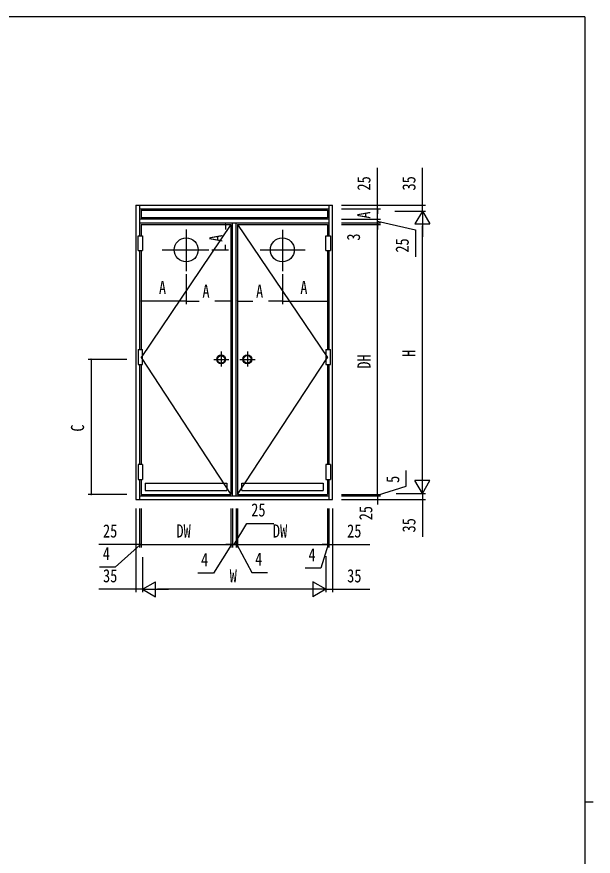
# Model space of a CAD drawing. Units: millimetres, scale not verified. Extents: x -397 to 397, y -282 to 282.
# Drawn here: x 186.3 to 378.9, y -1.4 to 279.3 of the extents above; entities that cross this region are included whole.
import ezdxf
from ezdxf.enums import TextEntityAlignment as Align

# ---------------------------------------------------------------- set-up
doc = ezdxf.new("R2010")
doc.units = ezdxf.units.MM
doc.header["$LTSCALE"] = 2
for name, color, linetype in [('0-5_YKK_A1', 4, 'Continuous'), ('0-6_YKK_D', 6, 'Continuous'), ('0-7_YKK_ZWAK', 7, 'Continuous')]:
    doc.layers.add(name, color=color, linetype=linetype)
doc.styles.add('ＭＳ ゴシック', font='')
doc.styles.get('ＭＳ ゴシック').set_extended_font_data('MS Gothic')

msp = doc.modelspace()

# ---------------------------------------------------------------- linework, layer by layer
at = {"layer": '0-5_YKK_A1'}
for p, q in [((226.071, 216.356), (291.821, 216.356)), ((226.071, 216.356), (226.071, 117.856)), ((227.321, 216.356), (227.321, 206.106)), ((290.571, 216.356), (290.571, 206.106)), ((291.821, 117.856), (291.821, 216.356)), ((227.321, 215.106), (290.571, 215.106)), ((227.821, 214.606), (227.821, 212.106)), ((227.821, 214.606), (290.071, 214.606)), ((290.071, 214.606), (290.071, 212.106)), ((290.571, 211.606), (227.321, 211.606)), ((290.071, 212.106), (227.821, 212.106)), ((227.321, 210.356), (290.571, 210.356)), ((257.821, 209.856), (227.821, 165.356)), ((227.821, 209.856), (257.821, 209.856)), ((227.821, 209.856), (227.821, 206.106)), ((242.823, 208.142), (242.823, 194.256)), ((257.821, 209.856), (257.821, 119.606)), ((258.321, 119.106), (258.321, 210.356)), ((259.571, 119.106), (259.571, 210.356)), ((260.071, 209.856), (290.071, 165.356)), ((260.071, 209.856), (290.071, 209.856)), ((260.071, 209.856), (260.071, 119.606)), ((275.068, 208.07), (275.068, 194.256)), ((290.071, 209.856), (290.071, 206.106)), ((228.321, 206.106), (228.321, 201.106)), ((289.571, 201.106), (289.571, 206.106)), ((289.571, 206.106), (291.071, 206.106)), ((291.071, 206.106), (291.071, 201.106)), ((226.821, 201.106), (228.321, 201.106)), ((227.321, 201.106), (227.321, 168.031)), ((227.821, 201.106), (227.821, 168.031)), ((234.851, 201.406), (250.392, 201.406)), ((267.595, 201.406), (282.691, 201.406)), ((289.571, 201.106), (291.071, 201.106)), ((290.071, 201.106), (290.071, 168.031)), ((290.571, 201.106), (290.571, 168.031)), ((226.821, 168.031), (228.321, 168.031)), ((228.321, 163.031), (228.321, 168.031)), ((254.566, 167.414), (254.566, 162.36)), ((263.316, 167.414), (263.316, 162.36)), ((289.571, 168.031), (289.571, 163.031)), ((289.571, 168.031), (291.071, 168.031)), ((291.071, 163.031), (291.071, 168.031)), ((227.321, 163.031), (227.321, 129.606)), ((227.821, 165.356), (227.7, 165.356)), ((227.821, 165.356), (257.821, 119.606)), ((227.821, 163.031), (227.821, 129.606)), ((252.085, 164.731), (257.14, 164.731)), ((260.071, 119.606), (290.071, 165.356)), ((260.835, 164.731), (265.89, 164.731)), ((289.571, 163.031), (291.071, 163.031)), ((290.071, 165.356), (290.239, 165.356)), ((290.071, 163.031), (290.071, 129.606)), ((290.571, 163.031), (290.571, 129.606)), ((226.821, 129.606), (226.821, 124.606)), ((228.321, 129.606), (226.821, 129.606)), ((228.321, 129.606), (228.321, 124.606)), ((289.571, 129.606), (289.571, 124.606)), ((291.071, 129.606), (289.571, 129.606)), ((291.071, 129.606), (291.071, 124.606)), ((226.821, 124.606), (228.321, 124.606)), ((227.321, 124.606), (227.321, 117.856)), ((227.821, 124.606), (227.821, 119.606)), ((289.571, 124.606), (291.071, 124.606)), ((290.071, 124.606), (290.071, 119.606)), ((290.571, 124.606), (290.571, 117.856)), ((229.196, 123.356), (229.196, 120.856)), ((229.196, 123.356), (256.446, 123.356)), ((229.196, 123.305), (229.247, 123.356)), ((229.196, 120.856), (256.446, 120.856)), ((256.394, 123.356), (256.446, 123.305)), ((256.446, 123.356), (256.446, 120.856)), ((261.446, 123.356), (288.696, 123.356)), ((261.446, 120.856), (261.446, 123.356)), ((261.446, 123.305), (261.497, 123.356)), ((261.446, 120.856), (288.696, 120.856)), ((288.644, 123.356), (288.696, 123.305)), ((288.696, 123.356), (288.696, 120.856)), ((227.321, 119.106), (290.571, 119.106)), ((227.821, 119.606), (257.821, 119.606)), ((260.071, 119.606), (290.071, 119.606)), ((226.071, 117.856), (291.821, 117.856))]:
    msp.add_line(p, q, dxfattribs=at)
for points in [[(226.821, 201.106), (226.821, 206.106), (228.321, 206.106)], [(226.821, 168.031), (226.821, 163.031), (228.321, 163.031)]]:
    msp.add_lwpolyline(points, dxfattribs=at)
for centre, radius in [((242.888, 201.356), 4), ((275.003, 201.356), 4), ((254.566, 164.731), 1.5), ((254.566, 164.731), 1.25), ((263.316, 164.731), 1.5), ((263.316, 164.731), 1.25)]:
    msp.add_circle(centre, radius, dxfattribs=at)
at = {"layer": '0-6_YKK_D'}
for p, q in [((321.821, 216.356), (321.821, 228.796)), ((294.821, 216.356), (322.821, 216.356)), ((305.821, 216.356), (305.772, 216.356)), ((321.821, 214.356), (321.821, 216.356)), ((294.821, 215.106), (307.772, 215.106)), ((298.296, 215.106), (307.772, 215.106)), ((306.772, 215.106), (306.772, 213.406)), ((306.772, 211.606), (306.772, 215.106)), ((312.627, 214.356), (322.821, 214.356)), ((321.821, 214.356), (319.321, 210.026)), ((321.821, 214.356), (321.821, 205.696)), ((321.821, 214.356), (324.321, 210.026)), ((294.821, 211.606), (307.772, 211.606)), ((298.296, 211.606), (307.772, 211.606)), ((306.772, 211.606), (306.772, 213.306)), ((306.772, 210.356), (306.772, 211.606)), ((306.772, 210.356), (306.772, 211.606)), ((306.772, 210.981), (319.566, 208.035)), ((256.046, 209.856), (256.046, 208.204)), ((294.821, 210.356), (307.772, 210.356)), ((294.821, 209.856), (307.821, 209.856)), ((298.296, 210.356), (307.772, 210.356)), ((298.296, 209.856), (307.772, 209.856)), ((306.772, 210.356), (306.772, 208.656)), ((306.772, 209.856), (306.772, 208.156)), ((306.821, 119.606), (306.821, 209.856)), ((319.321, 210.026), (324.321, 210.026)), ((319.566, 208.035), (319.566, 198.995)), ((321.821, 124.856), (321.821, 209.356)), ((256.046, 201.406), (256.046, 203.004)), ((251.392, 201.406), (257.046, 201.406)), ((242.823, 193.256), (242.823, 183.256)), ((242.823, 193.256), (242.823, 183.256)), ((275.068, 193.256), (275.068, 183.256)), ((275.068, 193.256), (275.068, 183.256)), ((242.823, 184.256), (227.821, 184.256)), ((242.823, 184.256), (247.259, 184.256)), ((257.821, 184.256), (252.459, 184.256)), ((260.071, 184.256), (265.176, 184.256)), ((275.068, 184.256), (270.376, 184.256)), ((275.068, 184.256), (290.071, 184.256)), ((223.071, 164.731), (210.071, 164.731)), ((211.071, 164.731), (211.071, 119.606)), ((316.416, 122.333), (316.416, 127.533)), ((321.821, 119.856), (321.821, 128.516)), ((324.321, 124.186), (319.321, 124.186)), ((321.821, 119.856), (319.321, 124.186)), ((321.821, 119.856), (324.321, 124.186)), ((306.821, 119.356), (316.416, 122.333)), ((306.821, 119.606), (306.821, 121.306)), ((306.821, 119.106), (306.821, 120.806)), ((223.071, 119.606), (210.071, 119.606)), ((294.821, 119.606), (307.821, 119.606)), ((294.821, 119.106), (307.821, 119.106)), ((298.432, 119.606), (307.821, 119.606)), ((306.821, 119.606), (306.821, 119.106)), ((306.821, 119.606), (306.821, 119.106)), ((306.821, 119.106), (306.821, 117.406)), ((313.008, 119.856), (322.821, 119.856)), ((321.821, 119.856), (321.821, 117.856)), ((294.821, 117.856), (322.821, 117.856)), ((321.821, 117.856), (321.821, 105.416)), ((226.071, 114.856), (226.071, 86.872)), ((227.321, 114.856), (227.321, 101.856)), ((227.321, 112.959), (227.321, 101.856)), ((227.821, 114.856), (227.821, 101.856)), ((227.821, 112.963), (227.821, 101.856)), ((257.821, 114.856), (257.821, 101.856)), ((258.321, 114.856), (258.321, 101.856)), ((258.321, 112.963), (258.321, 101.856)), ((259.571, 114.856), (259.571, 101.856)), ((259.571, 113.194), (259.571, 101.856)), ((260.071, 114.856), (260.071, 101.856)), ((260.071, 113.194), (260.071, 101.856)), ((290.071, 114.856), (290.071, 101.856)), ((290.071, 112.939), (290.071, 101.856)), ((290.571, 114.856), (290.571, 101.856)), ((290.571, 112.476), (290.571, 101.856)), ((291.821, 114.856), (291.821, 86.856)), ((258.946, 102.856), (263.167, 109.89)), ((263.167, 109.89), (272.207, 109.89)), ((227.571, 102.856), (219.151, 95.28)), ((227.321, 102.856), (225.621, 102.856)), ((227.321, 102.856), (229.021, 102.856)), ((227.821, 102.856), (227.321, 102.856)), ((227.821, 102.856), (227.321, 102.856)), ((227.821, 102.856), (229.521, 102.856)), ((227.821, 102.856), (257.821, 102.856)), ((258.071, 102.856), (251.975, 93.248)), ((257.821, 102.856), (256.121, 102.856)), ((258.321, 102.856), (256.621, 102.856)), ((258.321, 102.856), (257.821, 102.856)), ((258.321, 102.856), (257.821, 102.856)), ((259.571, 102.856), (257.871, 102.856)), ((258.321, 102.856), (260.021, 102.856)), ((258.321, 102.856), (259.571, 102.856)), ((258.321, 102.856), (259.571, 102.856)), ((259.571, 102.856), (261.271, 102.856)), ((259.571, 102.856), (260.071, 102.856)), ((259.571, 102.856), (260.071, 102.856)), ((259.821, 102.856), (264.851, 93.435)), ((260.071, 102.856), (290.071, 102.856)), ((260.071, 102.856), (261.771, 102.856)), ((290.321, 102.856), (287.878, 94.9)), ((290.071, 102.856), (288.371, 102.856)), ((290.571, 102.856), (288.871, 102.856)), ((290.071, 102.856), (290.571, 102.856)), ((290.071, 102.856), (290.571, 102.856)), ((290.571, 102.856), (292.271, 102.856)), ((228.321, 98.546), (228.321, 86.872)), ((289.571, 98.988), (289.571, 86.856)), ((219.151, 95.28), (213.951, 95.28)), ((251.975, 93.248), (246.775, 93.248)), ((264.851, 93.435), (270.051, 93.435)), ((287.878, 94.9), (282.678, 94.9)), ((228.321, 87.856), (232.651, 90.356)), ((232.651, 85.356), (232.651, 90.356)), ((285.24, 90.356), (285.24, 85.356)), ((289.571, 87.856), (285.24, 90.356)), ((226.071, 87.872), (213.631, 87.872)), ((228.321, 87.872), (226.071, 87.872)), ((228.321, 87.856), (236.981, 87.856)), ((228.321, 87.856), (232.651, 85.356)), ((284.571, 87.856), (233.321, 87.856)), ((289.571, 87.856), (280.91, 87.856)), ((289.571, 87.856), (285.24, 85.356)), ((289.571, 87.856), (291.821, 87.856)), ((291.821, 87.856), (304.261, 87.856))]:
    msp.add_line(p, q, dxfattribs=at)
for points in [[(306.772, 215.106), (306.772, 216.356), (306.772, 228.796)], [(306.772, 209.856), (306.772, 210.356), (306.772, 212.056)], [(306.821, 119.106), (306.821, 117.856), (306.821, 116.156)], [(227.321, 102.856), (226.071, 102.856), (213.631, 102.856)], [(290.571, 102.856), (291.821, 102.856), (304.261, 102.856)]]:
    msp.add_lwpolyline(points, dxfattribs=at)
for centre, start, end in [((306.772, 216.356), 90, 270), ((306.772, 216.356), 270, 90), ((321.821, 216.356), 90, 270), ((321.821, 216.356), 270, 90), ((306.772, 215.106), 90, 270), ((306.772, 215.106), 90, 270), ((306.772, 215.106), 270, 90), ((306.772, 215.106), 270, 90), ((306.772, 211.606), 90, 270), ((306.772, 211.606), 90, 270), ((306.772, 211.606), 270, 90), ((306.772, 211.606), 270, 90), ((256.046, 209.856), 90, 270), ((256.046, 209.856), 270, 90), ((306.772, 210.356), 90, 270), ((306.772, 210.356), 90, 270), ((306.772, 209.856), 90, 270), ((306.821, 209.856), 90, 270), ((306.772, 210.356), 270, 90), ((306.772, 210.356), 270, 90), ((306.772, 209.856), 270, 90), ((306.821, 209.856), 270, 90), ((256.046, 201.406), 90, 270), ((256.046, 201.406), 270, 90), ((227.821, 184.256), 0, 180), ((227.821, 184.256), 180, 0), ((242.823, 184.256), 0, 180), ((242.823, 184.256), 0, 180), ((242.823, 184.256), 180, 0), ((242.823, 184.256), 180, 0), ((257.821, 184.256), 0, 180), ((257.821, 184.256), 180, 0), ((260.071, 184.256), 0, 180), ((260.071, 184.256), 180, 0), ((275.068, 184.256), 0, 180), ((275.068, 184.256), 0, 180), ((275.068, 184.256), 180, 0), ((275.068, 184.256), 180, 0), ((290.071, 184.256), 0, 180), ((290.071, 184.256), 180, 0), ((211.071, 164.731), 90, 270), ((211.071, 164.731), 270, 90), ((211.071, 119.606), 90, 270), ((211.071, 119.606), 270, 90), ((306.821, 119.606), 90, 270), ((306.821, 119.606), 90, 270), ((306.821, 119.106), 90, 270), ((306.821, 119.106), 90, 270), ((306.821, 117.856), 90, 270), ((306.821, 119.606), 270, 90), ((306.821, 119.606), 270, 90), ((306.821, 119.106), 270, 90), ((306.821, 119.106), 270, 90), ((306.821, 117.856), 270, 90), ((321.821, 117.856), 90, 270), ((321.821, 117.856), 270, 90), ((226.071, 102.856), 0, 180), ((226.071, 102.856), 180, 0), ((227.321, 102.856), 0, 180), ((227.321, 102.856), 0, 180), ((227.321, 102.856), 180, 0), ((227.321, 102.856), 180, 0), ((227.821, 102.856), 0, 180), ((227.821, 102.856), 0, 180), ((227.821, 102.856), 180, 0), ((227.821, 102.856), 180, 0), ((257.821, 102.856), 0, 180), ((257.821, 102.856), 0, 180), ((257.821, 102.856), 180, 0), ((257.821, 102.856), 180, 0), ((258.321, 102.856), 0, 180), ((258.321, 102.856), 0, 180), ((258.321, 102.856), 180, 0), ((258.321, 102.856), 180, 0), ((259.571, 102.856), 0, 180), ((259.571, 102.856), 0, 180), ((259.571, 102.856), 180, 0), ((259.571, 102.856), 180, 0), ((260.071, 102.856), 0, 180), ((260.071, 102.856), 0, 180), ((260.071, 102.856), 180, 0), ((260.071, 102.856), 180, 0), ((290.071, 102.856), 0, 180), ((290.071, 102.856), 0, 180), ((290.071, 102.856), 180, 0), ((290.071, 102.856), 180, 0), ((290.571, 102.856), 0, 180), ((290.571, 102.856), 0, 180), ((290.571, 102.856), 180, 0), ((290.571, 102.856), 180, 0), ((291.821, 102.856), 0, 180), ((291.821, 102.856), 180, 0), ((226.071, 87.872), 0, 180), ((226.071, 87.872), 180, 0), ((291.821, 87.856), 0, 180), ((291.821, 87.856), 180, 0)]:
    msp.add_arc(centre, 0.106, start, end, dxfattribs=at)
at = {"layer": '0-7_YKK_ZWAK'}
for p, q in [((376.1, 279.3), (-393.9, 279.3)), ((376.1, 279.3), (376.1, -245.7)), ((376.1, 16.8), (378.9, 16.8))]:
    msp.add_line(p, q, dxfattribs=at)

# ---------------------------------------------------------------- texts
at = {"layer": '0-6_YKK_D', "style": 'ＭＳ ゴシック', "width": 0.8}
for s, p in [('25', (305.772, 221.194)), ('35', (320.821, 221.206)), ('A', (305.772, 211.797)), ('A', (256.275, 204.045)), ('3', (302.294, 204.44)), ('25', (318.566, 200.433)), ('DH', (305.821, 161.624)), ('H', (320.821, 165.559)), ('C', (210.071, 140.585)), ('5', (315.416, 123.422)), ('25', (306.406, 110.932)), ('35', (320.821, 106.866))]:
    msp.add_text(s, height=4.399, rotation=90, dxfattribs=at).set_placement(p, align=Align.BOTTOM_LEFT)
for s, p in [('A', (233.762, 185.256)), ('A', (281.01, 185.256)), ('A', (248.299, 184.027)), ('A', (266.217, 184.027)), ('25', (264.605, 110.89)), ('25', (215.068, 103.856)), ('DW', (239.604, 103.856)), ('DW', (271.854, 103.856)), ('25', (296.658, 103.856)), ('4', (215.003, 96.28)), ('4', (283.731, 95.9)), ('4', (247.828, 94.248)), ('4', (265.904, 94.435)), ('35', (215.08, 88.872)), ('W', (257.41, 88.856)), ('35', (296.67, 88.856))]:
    msp.add_text(s, height=4.399, dxfattribs=at).set_placement(p, align=Align.BOTTOM_LEFT)

doc.saveas('drawing.dxf')
